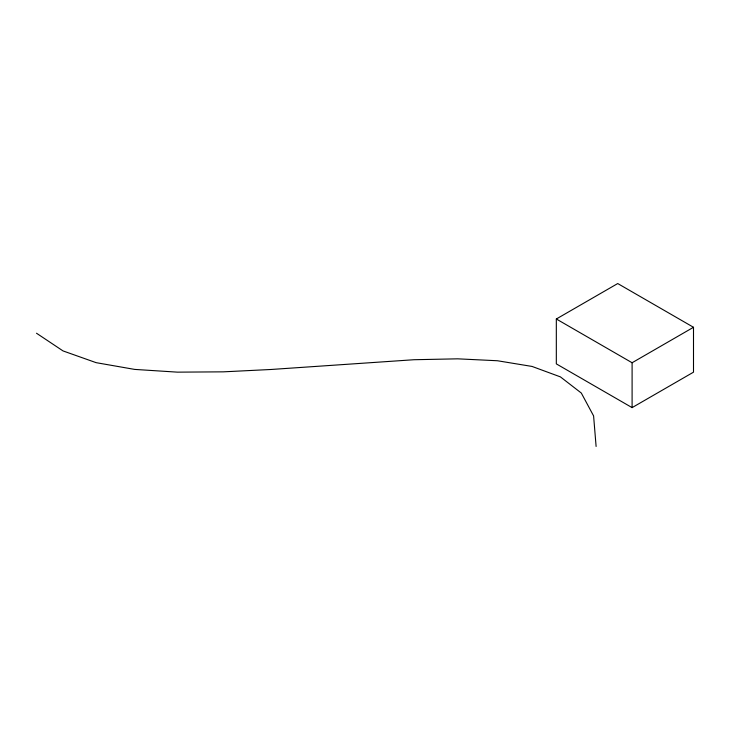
<?xml version="1.0" encoding="UTF-8"?>
<svg xmlns="http://www.w3.org/2000/svg" width="730" height="730" viewBox="0 0 730 730"><rect width="100%" height="100%" fill="white"/><g stroke="black" fill="none" stroke-linecap="round" stroke-linejoin="round"><path stroke-width="1.09" d="M556.324 318.992L617.726 283.541L693.5 327.286L693.5 372.172L632.098 407.623L556.324 363.878L556.324 318.992L632.098 362.746L693.5 327.286M36.5 333.227L63.026 350.92L96.141 362.664L134.658 369.407L177.427 372.145L223.27 371.844L271.022 369.48L414.01 359.726L457.692 358.832L497.431 360.748L532.061 366.442L560.412 376.881L581.317 393.05L593.599 415.918L596.109 446.459M632.098 362.746L632.098 407.623"/></g></svg>
